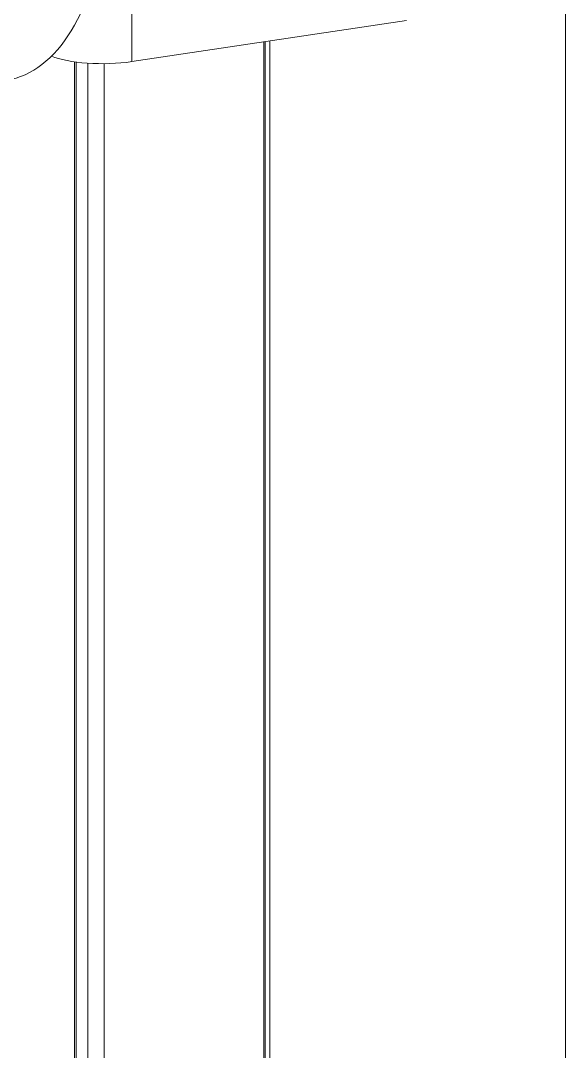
# Model space of a CAD drawing. Header units: millimetres. Extents: x 28932 to 35892, y -771 to 3945.
# Drawn here: x 34081.3 to 34110.3, y 2362.7 to 2417.6 of the extents above; entities that cross this region are included whole.
import ezdxf

# ---------------------------------------------------------------- set-up
doc = ezdxf.new("R2010")
doc.units = ezdxf.units.MM
doc.linetypes.add('K5LT_BASIC', pattern=[0])
doc.linetypes.add('K5LT_THIN', pattern=[0])
doc.layers.add('Системный слой (1)', color=7, linetype='Continuous', true_color=0x909090)

msp = doc.modelspace()

# ---------------------------------------------------------------- linework, layer by layer
at = {"layer": 'Системный слой (1)', "color": 5, "linetype": 'K5LT_BASIC', "lineweight": 20, "true_color": 0x0000ff}
for p, q in [((34110.264, 2324.444), (34110.264, 3130.945)), ((34087.197, 2415.416), (34101.811, 2417.6)), ((34094.541, 2416.513), (34094.541, 2323.5)), ((34094.216, 2416.465), (34094.216, 2323.451)), ((34094.284, 2416.475), (34094.284, 2323.461)), ((34084.155, 2325.262), (34084.155, 2415.404))]:
    msp.add_line(p, q, dxfattribs=at)
at = {"layer": 'Системный слой (1)', "color": 7, "linetype": 'K5LT_THIN', "lineweight": 5}
for p, q in [((34087.197, 2439.564), (34087.197, 2415.416)), ((34084.239, 2415.393), (34084.239, 2325.129)), ((34084.864, 2415.332), (34084.864, 2322.564)), ((34085.718, 2415.308), (34085.718, 2318.294))]:
    msp.add_line(p, q, dxfattribs=at)
at = {"layer": 'Системный слой (1)', "color": 5, "linetype": 'K5LT_BASIC', "lineweight": 20, "true_color": 0x0000ff}
for centre, major_axis, ratio, start_param, end_param in [((34078.24, 2429.887), (2.309, -15.453), 0.482963, 0, 3.141593), ((34085.634, 2416.116), (-3.125, 0), 0.258819, 0.523599, 2.094395)]:
    msp.add_ellipse(centre, major_axis=major_axis, ratio=ratio, start_param=start_param, end_param=end_param, dxfattribs=at)

doc.saveas('drawing.dxf')
